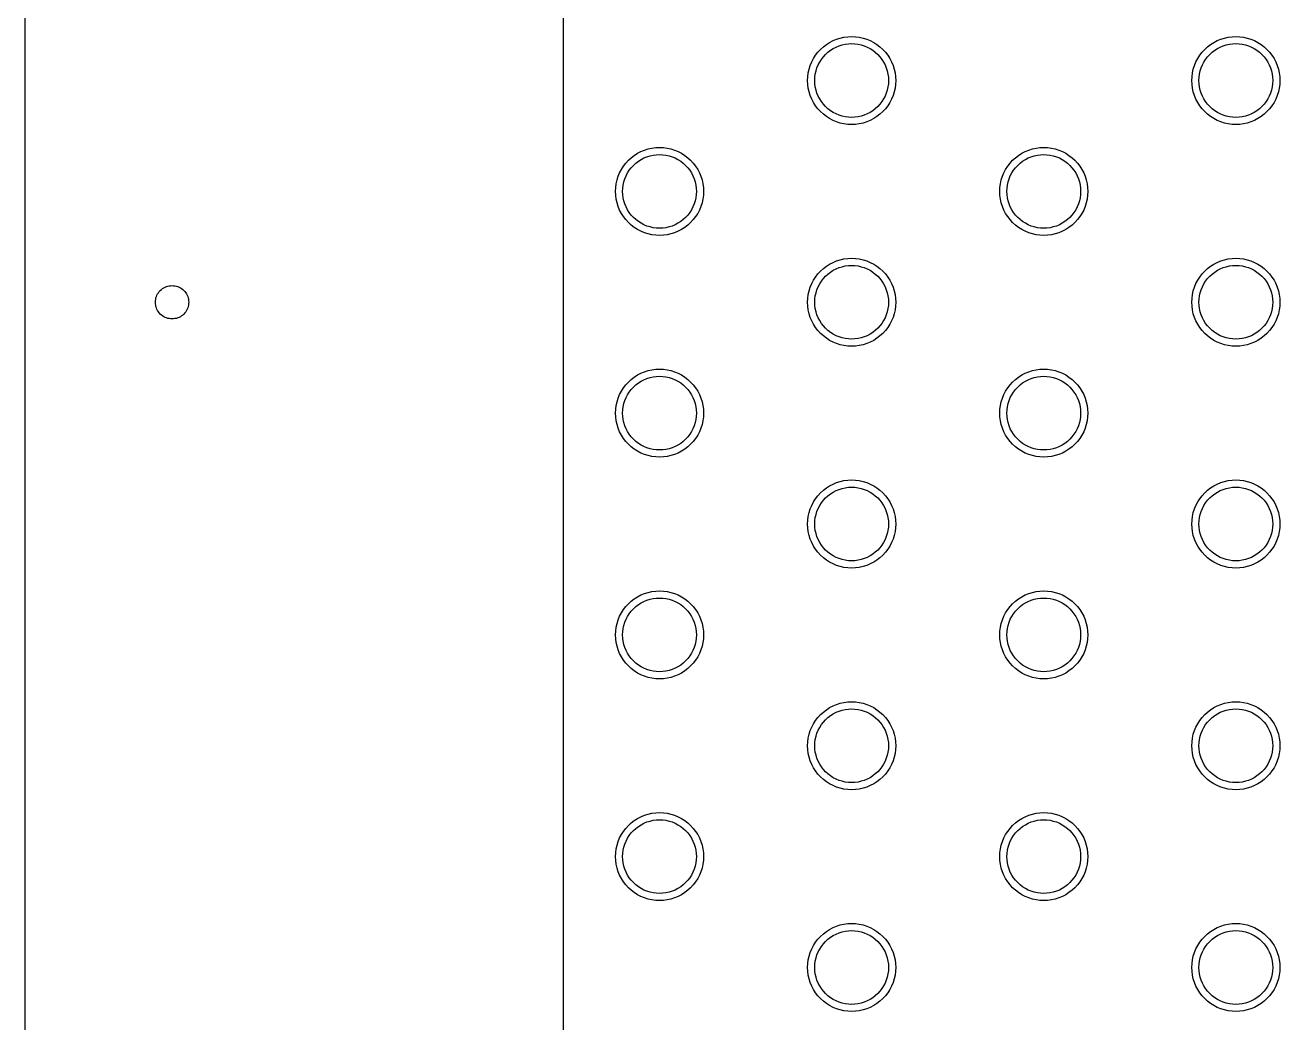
# Model space of a CAD drawing. Header units: millimetres. Extents: x 0 to 2033, y -1000001 to 3212.
# Drawn here: x 120 to 346.3, y 845 to 1025 of the extents above; entities that cross this region are included whole.
import ezdxf

# ---------------------------------------------------------------- set-up
doc = ezdxf.new("R2010")
doc.units = ezdxf.units.MM
doc.layers.add('DRAWING', color=7, linetype='Continuous')

msp = doc.modelspace()

# ---------------------------------------------------------------- linework, layer by layer
at = {"layer": 'DRAWING', "linetype": 'CONTINUOUS', "true_color": 0x111111}
msp.add_line((120, 320), (120, 3150), dxfattribs=at)
at = {"layer": 'DRAWING', "linetype": 'CONTINUOUS', "true_color": 0x222222}
msp.add_line((217.08, 335), (217.08, 3135), dxfattribs=at)
at = {"layer": 'DRAWING', "linetype": 'CONTINUOUS', "true_color": 0xff1a1a}
for points in [[(276.98, 1015), (276.95, 1014.31), (276.86, 1013.62), (276.71, 1012.94), (276.5, 1012.28), (276.24, 1011.64), (275.92, 1011.03), (275.54, 1010.45), (275.12, 1009.9), (274.65, 1009.39), (274.14, 1008.92), (273.59, 1008.5), (273.01, 1008.12), (272.4, 1007.8), (271.76, 1007.54), (271.1, 1007.33), (270.42, 1007.18), (269.73, 1007.09), (269.04, 1007.06), (268.35, 1007.09), (267.66, 1007.18), (266.98, 1007.33), (266.32, 1007.54), (265.68, 1007.8), (265.07, 1008.12), (264.49, 1008.5), (263.94, 1008.92), (263.43, 1009.39), (262.96, 1009.9), (262.54, 1010.45), (262.16, 1011.03), (261.84, 1011.64), (261.58, 1012.28), (261.37, 1012.94), (261.22, 1013.62), (261.13, 1014.31), (261.1, 1015), (261.13, 1015.69), (261.22, 1016.38), (261.37, 1017.06), (261.58, 1017.72), (261.84, 1018.36), (262.16, 1018.97), (262.54, 1019.55), (262.96, 1020.1), (263.43, 1020.61), (263.94, 1021.08), (264.49, 1021.5), (265.07, 1021.88), (265.68, 1022.2), (266.32, 1022.46), (266.98, 1022.67), (267.66, 1022.82), (268.35, 1022.91), (269.04, 1022.94), (269.73, 1022.91), (270.42, 1022.82), (271.1, 1022.67), (271.76, 1022.46), (272.4, 1022.2), (273.01, 1021.88), (273.59, 1021.5), (274.14, 1021.08), (274.65, 1020.61), (275.12, 1020.1), (275.54, 1019.55), (275.92, 1018.97), (276.24, 1018.36), (276.5, 1017.72), (276.71, 1017.06), (276.86, 1016.38), (276.95, 1015.69), (276.98, 1015)], [(346.26, 1015), (346.23, 1014.31), (346.14, 1013.62), (345.99, 1012.94), (345.78, 1012.28), (345.52, 1011.64), (345.2, 1011.03), (344.82, 1010.45), (344.4, 1009.9), (343.93, 1009.39), (343.42, 1008.92), (342.87, 1008.5), (342.29, 1008.12), (341.68, 1007.8), (341.04, 1007.54), (340.38, 1007.33), (339.7, 1007.18), (339.01, 1007.09), (338.32, 1007.06), (337.63, 1007.09), (336.94, 1007.18), (336.26, 1007.33), (335.6, 1007.54), (334.96, 1007.8), (334.35, 1008.12), (333.77, 1008.5), (333.22, 1008.92), (332.71, 1009.39), (332.24, 1009.9), (331.82, 1010.45), (331.44, 1011.03), (331.12, 1011.64), (330.86, 1012.28), (330.65, 1012.94), (330.5, 1013.62), (330.41, 1014.31), (330.38, 1015), (330.41, 1015.69), (330.5, 1016.38), (330.65, 1017.06), (330.86, 1017.72), (331.12, 1018.36), (331.44, 1018.97), (331.82, 1019.55), (332.24, 1020.1), (332.71, 1020.61), (333.22, 1021.08), (333.77, 1021.5), (334.35, 1021.88), (334.96, 1022.2), (335.6, 1022.46), (336.26, 1022.67), (336.94, 1022.82), (337.63, 1022.91), (338.32, 1022.94), (339.01, 1022.91), (339.7, 1022.82), (340.38, 1022.67), (341.04, 1022.46), (341.68, 1022.2), (342.29, 1021.88), (342.87, 1021.5), (343.42, 1021.08), (343.93, 1020.61), (344.4, 1020.1), (344.82, 1019.55), (345.2, 1018.97), (345.52, 1018.36), (345.78, 1017.72), (345.99, 1017.06), (346.14, 1016.38), (346.23, 1015.69), (346.26, 1015)], [(242.34, 995), (242.31, 994.31), (242.22, 993.62), (242.07, 992.94), (241.86, 992.28), (241.6, 991.64), (241.28, 991.03), (240.9, 990.45), (240.48, 989.9), (240.01, 989.39), (239.5, 988.92), (238.95, 988.5), (238.37, 988.12), (237.76, 987.8), (237.12, 987.54), (236.46, 987.33), (235.78, 987.18), (235.09, 987.09), (234.4, 987.06), (233.71, 987.09), (233.02, 987.18), (232.34, 987.33), (231.68, 987.54), (231.04, 987.8), (230.43, 988.12), (229.85, 988.5), (229.3, 988.92), (228.79, 989.39), (228.32, 989.9), (227.9, 990.45), (227.52, 991.03), (227.2, 991.64), (226.94, 992.28), (226.73, 992.94), (226.58, 993.62), (226.49, 994.31), (226.46, 995), (226.49, 995.69), (226.58, 996.38), (226.73, 997.06), (226.94, 997.72), (227.2, 998.36), (227.52, 998.97), (227.9, 999.55), (228.32, 1000.1), (228.79, 1000.61), (229.3, 1001.08), (229.85, 1001.5), (230.43, 1001.88), (231.04, 1002.2), (231.68, 1002.46), (232.34, 1002.67), (233.02, 1002.82), (233.71, 1002.91), (234.4, 1002.94), (235.09, 1002.91), (235.78, 1002.82), (236.46, 1002.67), (237.12, 1002.46), (237.76, 1002.2), (238.37, 1001.88), (238.95, 1001.5), (239.5, 1001.08), (240.01, 1000.61), (240.48, 1000.1), (240.9, 999.55), (241.28, 998.97), (241.6, 998.36), (241.86, 997.72), (242.07, 997.06), (242.22, 996.38), (242.31, 995.69), (242.34, 995)], [(311.62, 995), (311.59, 994.31), (311.5, 993.62), (311.35, 992.94), (311.14, 992.28), (310.88, 991.64), (310.56, 991.03), (310.18, 990.45), (309.76, 989.9), (309.29, 989.39), (308.78, 988.92), (308.23, 988.5), (307.65, 988.12), (307.04, 987.8), (306.4, 987.54), (305.74, 987.33), (305.06, 987.18), (304.37, 987.09), (303.68, 987.06), (302.99, 987.09), (302.3, 987.18), (301.62, 987.33), (300.96, 987.54), (300.32, 987.8), (299.71, 988.12), (299.13, 988.5), (298.58, 988.92), (298.07, 989.39), (297.6, 989.9), (297.18, 990.45), (296.8, 991.03), (296.48, 991.64), (296.22, 992.28), (296.01, 992.94), (295.86, 993.62), (295.77, 994.31), (295.74, 995), (295.77, 995.69), (295.86, 996.38), (296.01, 997.06), (296.22, 997.72), (296.48, 998.36), (296.8, 998.97), (297.18, 999.55), (297.6, 1000.1), (298.07, 1000.61), (298.58, 1001.08), (299.13, 1001.5), (299.71, 1001.88), (300.32, 1002.2), (300.96, 1002.46), (301.62, 1002.67), (302.3, 1002.82), (302.99, 1002.91), (303.68, 1002.94), (304.37, 1002.91), (305.06, 1002.82), (305.74, 1002.67), (306.4, 1002.46), (307.04, 1002.2), (307.65, 1001.88), (308.23, 1001.5), (308.78, 1001.08), (309.29, 1000.61), (309.76, 1000.1), (310.18, 999.55), (310.56, 998.97), (310.88, 998.36), (311.14, 997.72), (311.35, 997.06), (311.5, 996.38), (311.59, 995.69), (311.62, 995)], [(276.98, 975), (276.95, 974.31), (276.86, 973.62), (276.71, 972.94), (276.5, 972.28), (276.24, 971.64), (275.92, 971.03), (275.54, 970.45), (275.12, 969.9), (274.65, 969.39), (274.14, 968.92), (273.59, 968.5), (273.01, 968.12), (272.4, 967.8), (271.76, 967.54), (271.1, 967.33), (270.42, 967.18), (269.73, 967.09), (269.04, 967.06), (268.35, 967.09), (267.66, 967.18), (266.98, 967.33), (266.32, 967.54), (265.68, 967.8), (265.07, 968.12), (264.49, 968.5), (263.94, 968.92), (263.43, 969.39), (262.96, 969.9), (262.54, 970.45), (262.16, 971.03), (261.84, 971.64), (261.58, 972.28), (261.37, 972.94), (261.22, 973.62), (261.13, 974.31), (261.1, 975), (261.13, 975.69), (261.22, 976.38), (261.37, 977.06), (261.58, 977.72), (261.84, 978.36), (262.16, 978.97), (262.54, 979.55), (262.96, 980.1), (263.43, 980.61), (263.94, 981.08), (264.49, 981.5), (265.07, 981.88), (265.68, 982.2), (266.32, 982.46), (266.98, 982.67), (267.66, 982.82), (268.35, 982.91), (269.04, 982.94), (269.73, 982.91), (270.42, 982.82), (271.1, 982.67), (271.76, 982.46), (272.4, 982.2), (273.01, 981.88), (273.59, 981.5), (274.14, 981.08), (274.65, 980.61), (275.12, 980.1), (275.54, 979.55), (275.92, 978.97), (276.24, 978.36), (276.5, 977.72), (276.71, 977.06), (276.86, 976.38), (276.95, 975.69), (276.98, 975)], [(346.26, 975), (346.23, 974.31), (346.14, 973.62), (345.99, 972.94), (345.78, 972.28), (345.52, 971.64), (345.2, 971.03), (344.82, 970.45), (344.4, 969.9), (343.93, 969.39), (343.42, 968.92), (342.87, 968.5), (342.29, 968.12), (341.68, 967.8), (341.04, 967.54), (340.38, 967.33), (339.7, 967.18), (339.01, 967.09), (338.32, 967.06), (337.63, 967.09), (336.94, 967.18), (336.26, 967.33), (335.6, 967.54), (334.96, 967.8), (334.35, 968.12), (333.77, 968.5), (333.22, 968.92), (332.71, 969.39), (332.24, 969.9), (331.82, 970.45), (331.44, 971.03), (331.12, 971.64), (330.86, 972.28), (330.65, 972.94), (330.5, 973.62), (330.41, 974.31), (330.38, 975), (330.41, 975.69), (330.5, 976.38), (330.65, 977.06), (330.86, 977.72), (331.12, 978.36), (331.44, 978.97), (331.82, 979.55), (332.24, 980.1), (332.71, 980.61), (333.22, 981.08), (333.77, 981.5), (334.35, 981.88), (334.96, 982.2), (335.6, 982.46), (336.26, 982.67), (336.94, 982.82), (337.63, 982.91), (338.32, 982.94), (339.01, 982.91), (339.7, 982.82), (340.38, 982.67), (341.04, 982.46), (341.68, 982.2), (342.29, 981.88), (342.87, 981.5), (343.42, 981.08), (343.93, 980.61), (344.4, 980.1), (344.82, 979.55), (345.2, 978.97), (345.52, 978.36), (345.78, 977.72), (345.99, 977.06), (346.14, 976.38), (346.23, 975.69), (346.26, 975)], [(242.34, 955), (242.31, 954.31), (242.22, 953.62), (242.07, 952.94), (241.86, 952.28), (241.6, 951.64), (241.28, 951.03), (240.9, 950.45), (240.48, 949.9), (240.01, 949.39), (239.5, 948.92), (238.95, 948.5), (238.37, 948.12), (237.76, 947.8), (237.12, 947.54), (236.46, 947.33), (235.78, 947.18), (235.09, 947.09), (234.4, 947.06), (233.71, 947.09), (233.02, 947.18), (232.34, 947.33), (231.68, 947.54), (231.04, 947.8), (230.43, 948.12), (229.85, 948.5), (229.3, 948.92), (228.79, 949.39), (228.32, 949.9), (227.9, 950.45), (227.52, 951.03), (227.2, 951.64), (226.94, 952.28), (226.73, 952.94), (226.58, 953.62), (226.49, 954.31), (226.46, 955), (226.49, 955.69), (226.58, 956.38), (226.73, 957.06), (226.94, 957.72), (227.2, 958.36), (227.52, 958.97), (227.9, 959.55), (228.32, 960.1), (228.79, 960.61), (229.3, 961.08), (229.85, 961.5), (230.43, 961.88), (231.04, 962.2), (231.68, 962.46), (232.34, 962.67), (233.02, 962.82), (233.71, 962.91), (234.4, 962.94), (235.09, 962.91), (235.78, 962.82), (236.46, 962.67), (237.12, 962.46), (237.76, 962.2), (238.37, 961.88), (238.95, 961.5), (239.5, 961.08), (240.01, 960.61), (240.48, 960.1), (240.9, 959.55), (241.28, 958.97), (241.6, 958.36), (241.86, 957.72), (242.07, 957.06), (242.22, 956.38), (242.31, 955.69), (242.34, 955)], [(311.62, 955), (311.59, 954.31), (311.5, 953.62), (311.35, 952.94), (311.14, 952.28), (310.88, 951.64), (310.56, 951.03), (310.18, 950.45), (309.76, 949.9), (309.29, 949.39), (308.78, 948.92), (308.23, 948.5), (307.65, 948.12), (307.04, 947.8), (306.4, 947.54), (305.74, 947.33), (305.06, 947.18), (304.37, 947.09), (303.68, 947.06), (302.99, 947.09), (302.3, 947.18), (301.62, 947.33), (300.96, 947.54), (300.32, 947.8), (299.71, 948.12), (299.13, 948.5), (298.58, 948.92), (298.07, 949.39), (297.6, 949.9), (297.18, 950.45), (296.8, 951.03), (296.48, 951.64), (296.22, 952.28), (296.01, 952.94), (295.86, 953.62), (295.77, 954.31), (295.74, 955), (295.77, 955.69), (295.86, 956.38), (296.01, 957.06), (296.22, 957.72), (296.48, 958.36), (296.8, 958.97), (297.18, 959.55), (297.6, 960.1), (298.07, 960.61), (298.58, 961.08), (299.13, 961.5), (299.71, 961.88), (300.32, 962.2), (300.96, 962.46), (301.62, 962.67), (302.3, 962.82), (302.99, 962.91), (303.68, 962.94), (304.37, 962.91), (305.06, 962.82), (305.74, 962.67), (306.4, 962.46), (307.04, 962.2), (307.65, 961.88), (308.23, 961.5), (308.78, 961.08), (309.29, 960.61), (309.76, 960.1), (310.18, 959.55), (310.56, 958.97), (310.88, 958.36), (311.14, 957.72), (311.35, 957.06), (311.5, 956.38), (311.59, 955.69), (311.62, 955)], [(276.98, 935), (276.95, 934.31), (276.86, 933.62), (276.71, 932.94), (276.5, 932.28), (276.24, 931.64), (275.92, 931.03), (275.54, 930.45), (275.12, 929.9), (274.65, 929.39), (274.14, 928.92), (273.59, 928.5), (273.01, 928.12), (272.4, 927.8), (271.76, 927.54), (271.1, 927.33), (270.42, 927.18), (269.73, 927.09), (269.04, 927.06), (268.35, 927.09), (267.66, 927.18), (266.98, 927.33), (266.32, 927.54), (265.68, 927.8), (265.07, 928.12), (264.49, 928.5), (263.94, 928.92), (263.43, 929.39), (262.96, 929.9), (262.54, 930.45), (262.16, 931.03), (261.84, 931.64), (261.58, 932.28), (261.37, 932.94), (261.22, 933.62), (261.13, 934.31), (261.1, 935), (261.13, 935.69), (261.22, 936.38), (261.37, 937.06), (261.58, 937.72), (261.84, 938.36), (262.16, 938.97), (262.54, 939.55), (262.96, 940.1), (263.43, 940.61), (263.94, 941.08), (264.49, 941.5), (265.07, 941.88), (265.68, 942.2), (266.32, 942.46), (266.98, 942.67), (267.66, 942.82), (268.35, 942.91), (269.04, 942.94), (269.73, 942.91), (270.42, 942.82), (271.1, 942.67), (271.76, 942.46), (272.4, 942.2), (273.01, 941.88), (273.59, 941.5), (274.14, 941.08), (274.65, 940.61), (275.12, 940.1), (275.54, 939.55), (275.92, 938.97), (276.24, 938.36), (276.5, 937.72), (276.71, 937.06), (276.86, 936.38), (276.95, 935.69), (276.98, 935)], [(346.26, 935), (346.23, 934.31), (346.14, 933.62), (345.99, 932.94), (345.78, 932.28), (345.52, 931.64), (345.2, 931.03), (344.82, 930.45), (344.4, 929.9), (343.93, 929.39), (343.42, 928.92), (342.87, 928.5), (342.29, 928.12), (341.68, 927.8), (341.04, 927.54), (340.38, 927.33), (339.7, 927.18), (339.01, 927.09), (338.32, 927.06), (337.63, 927.09), (336.94, 927.18), (336.26, 927.33), (335.6, 927.54), (334.96, 927.8), (334.35, 928.12), (333.77, 928.5), (333.22, 928.92), (332.71, 929.39), (332.24, 929.9), (331.82, 930.45), (331.44, 931.03), (331.12, 931.64), (330.86, 932.28), (330.65, 932.94), (330.5, 933.62), (330.41, 934.31), (330.38, 935), (330.41, 935.69), (330.5, 936.38), (330.65, 937.06), (330.86, 937.72), (331.12, 938.36), (331.44, 938.97), (331.82, 939.55), (332.24, 940.1), (332.71, 940.61), (333.22, 941.08), (333.77, 941.5), (334.35, 941.88), (334.96, 942.2), (335.6, 942.46), (336.26, 942.67), (336.94, 942.82), (337.63, 942.91), (338.32, 942.94), (339.01, 942.91), (339.7, 942.82), (340.38, 942.67), (341.04, 942.46), (341.68, 942.2), (342.29, 941.88), (342.87, 941.5), (343.42, 941.08), (343.93, 940.61), (344.4, 940.1), (344.82, 939.55), (345.2, 938.97), (345.52, 938.36), (345.78, 937.72), (345.99, 937.06), (346.14, 936.38), (346.23, 935.69), (346.26, 935)], [(242.34, 915), (242.31, 914.31), (242.22, 913.62), (242.07, 912.94), (241.86, 912.28), (241.6, 911.64), (241.28, 911.03), (240.9, 910.45), (240.48, 909.9), (240.01, 909.39), (239.5, 908.92), (238.95, 908.5), (238.37, 908.12), (237.76, 907.8), (237.12, 907.54), (236.46, 907.33), (235.78, 907.18), (235.09, 907.09), (234.4, 907.06), (233.71, 907.09), (233.02, 907.18), (232.34, 907.33), (231.68, 907.54), (231.04, 907.8), (230.43, 908.12), (229.85, 908.5), (229.3, 908.92), (228.79, 909.39), (228.32, 909.9), (227.9, 910.45), (227.52, 911.03), (227.2, 911.64), (226.94, 912.28), (226.73, 912.94), (226.58, 913.62), (226.49, 914.31), (226.46, 915), (226.49, 915.69), (226.58, 916.38), (226.73, 917.06), (226.94, 917.72), (227.2, 918.36), (227.52, 918.97), (227.9, 919.55), (228.32, 920.1), (228.79, 920.61), (229.3, 921.08), (229.85, 921.5), (230.43, 921.88), (231.04, 922.2), (231.68, 922.46), (232.34, 922.67), (233.02, 922.82), (233.71, 922.91), (234.4, 922.94), (235.09, 922.91), (235.78, 922.82), (236.46, 922.67), (237.12, 922.46), (237.76, 922.2), (238.37, 921.88), (238.95, 921.5), (239.5, 921.08), (240.01, 920.61), (240.48, 920.1), (240.9, 919.55), (241.28, 918.97), (241.6, 918.36), (241.86, 917.72), (242.07, 917.06), (242.22, 916.38), (242.31, 915.69), (242.34, 915)], [(311.62, 915), (311.59, 914.31), (311.5, 913.62), (311.35, 912.94), (311.14, 912.28), (310.88, 911.64), (310.56, 911.03), (310.18, 910.45), (309.76, 909.9), (309.29, 909.39), (308.78, 908.92), (308.23, 908.5), (307.65, 908.12), (307.04, 907.8), (306.4, 907.54), (305.74, 907.33), (305.06, 907.18), (304.37, 907.09), (303.68, 907.06), (302.99, 907.09), (302.3, 907.18), (301.62, 907.33), (300.96, 907.54), (300.32, 907.8), (299.71, 908.12), (299.13, 908.5), (298.58, 908.92), (298.07, 909.39), (297.6, 909.9), (297.18, 910.45), (296.8, 911.03), (296.48, 911.64), (296.22, 912.28), (296.01, 912.94), (295.86, 913.62), (295.77, 914.31), (295.74, 915), (295.77, 915.69), (295.86, 916.38), (296.01, 917.06), (296.22, 917.72), (296.48, 918.36), (296.8, 918.97), (297.18, 919.55), (297.6, 920.1), (298.07, 920.61), (298.58, 921.08), (299.13, 921.5), (299.71, 921.88), (300.32, 922.2), (300.96, 922.46), (301.62, 922.67), (302.3, 922.82), (302.99, 922.91), (303.68, 922.94), (304.37, 922.91), (305.06, 922.82), (305.74, 922.67), (306.4, 922.46), (307.04, 922.2), (307.65, 921.88), (308.23, 921.5), (308.78, 921.08), (309.29, 920.61), (309.76, 920.1), (310.18, 919.55), (310.56, 918.97), (310.88, 918.36), (311.14, 917.72), (311.35, 917.06), (311.5, 916.38), (311.59, 915.69), (311.62, 915)], [(276.98, 895), (276.95, 894.31), (276.86, 893.62), (276.71, 892.94), (276.5, 892.28), (276.24, 891.64), (275.92, 891.03), (275.54, 890.45), (275.12, 889.9), (274.65, 889.39), (274.14, 888.92), (273.59, 888.5), (273.01, 888.12), (272.4, 887.8), (271.76, 887.54), (271.1, 887.33), (270.42, 887.18), (269.73, 887.09), (269.04, 887.06), (268.35, 887.09), (267.66, 887.18), (266.98, 887.33), (266.32, 887.54), (265.68, 887.8), (265.07, 888.12), (264.49, 888.5), (263.94, 888.92), (263.43, 889.39), (262.96, 889.9), (262.54, 890.45), (262.16, 891.03), (261.84, 891.64), (261.58, 892.28), (261.37, 892.94), (261.22, 893.62), (261.13, 894.31), (261.1, 895), (261.13, 895.69), (261.22, 896.38), (261.37, 897.06), (261.58, 897.72), (261.84, 898.36), (262.16, 898.97), (262.54, 899.55), (262.96, 900.1), (263.43, 900.61), (263.94, 901.08), (264.49, 901.5), (265.07, 901.88), (265.68, 902.2), (266.32, 902.46), (266.98, 902.67), (267.66, 902.82), (268.35, 902.91), (269.04, 902.94), (269.73, 902.91), (270.42, 902.82), (271.1, 902.67), (271.76, 902.46), (272.4, 902.2), (273.01, 901.88), (273.59, 901.5), (274.14, 901.08), (274.65, 900.61), (275.12, 900.1), (275.54, 899.55), (275.92, 898.97), (276.24, 898.36), (276.5, 897.72), (276.71, 897.06), (276.86, 896.38), (276.95, 895.69), (276.98, 895)], [(346.26, 895), (346.23, 894.31), (346.14, 893.62), (345.99, 892.94), (345.78, 892.28), (345.52, 891.64), (345.2, 891.03), (344.82, 890.45), (344.4, 889.9), (343.93, 889.39), (343.42, 888.92), (342.87, 888.5), (342.29, 888.12), (341.68, 887.8), (341.04, 887.54), (340.38, 887.33), (339.7, 887.18), (339.01, 887.09), (338.32, 887.06), (337.63, 887.09), (336.94, 887.18), (336.26, 887.33), (335.6, 887.54), (334.96, 887.8), (334.35, 888.12), (333.77, 888.5), (333.22, 888.92), (332.71, 889.39), (332.24, 889.9), (331.82, 890.45), (331.44, 891.03), (331.12, 891.64), (330.86, 892.28), (330.65, 892.94), (330.5, 893.62), (330.41, 894.31), (330.38, 895), (330.41, 895.69), (330.5, 896.38), (330.65, 897.06), (330.86, 897.72), (331.12, 898.36), (331.44, 898.97), (331.82, 899.55), (332.24, 900.1), (332.71, 900.61), (333.22, 901.08), (333.77, 901.5), (334.35, 901.88), (334.96, 902.2), (335.6, 902.46), (336.26, 902.67), (336.94, 902.82), (337.63, 902.91), (338.32, 902.94), (339.01, 902.91), (339.7, 902.82), (340.38, 902.67), (341.04, 902.46), (341.68, 902.2), (342.29, 901.88), (342.87, 901.5), (343.42, 901.08), (343.93, 900.61), (344.4, 900.1), (344.82, 899.55), (345.2, 898.97), (345.52, 898.36), (345.78, 897.72), (345.99, 897.06), (346.14, 896.38), (346.23, 895.69), (346.26, 895)], [(242.34, 875), (242.31, 874.31), (242.22, 873.62), (242.07, 872.94), (241.86, 872.28), (241.6, 871.64), (241.28, 871.03), (240.9, 870.45), (240.48, 869.9), (240.01, 869.39), (239.5, 868.92), (238.95, 868.5), (238.37, 868.12), (237.76, 867.8), (237.12, 867.54), (236.46, 867.33), (235.78, 867.18), (235.09, 867.09), (234.4, 867.06), (233.71, 867.09), (233.02, 867.18), (232.34, 867.33), (231.68, 867.54), (231.04, 867.8), (230.43, 868.12), (229.85, 868.5), (229.3, 868.92), (228.79, 869.39), (228.32, 869.9), (227.9, 870.45), (227.52, 871.03), (227.2, 871.64), (226.94, 872.28), (226.73, 872.94), (226.58, 873.62), (226.49, 874.31), (226.46, 875), (226.49, 875.69), (226.58, 876.38), (226.73, 877.06), (226.94, 877.72), (227.2, 878.36), (227.52, 878.97), (227.9, 879.55), (228.32, 880.1), (228.79, 880.61), (229.3, 881.08), (229.85, 881.5), (230.43, 881.88), (231.04, 882.2), (231.68, 882.46), (232.34, 882.67), (233.02, 882.82), (233.71, 882.91), (234.4, 882.94), (235.09, 882.91), (235.78, 882.82), (236.46, 882.67), (237.12, 882.46), (237.76, 882.2), (238.37, 881.88), (238.95, 881.5), (239.5, 881.08), (240.01, 880.61), (240.48, 880.1), (240.9, 879.55), (241.28, 878.97), (241.6, 878.36), (241.86, 877.72), (242.07, 877.06), (242.22, 876.38), (242.31, 875.69), (242.34, 875)], [(311.62, 875), (311.59, 874.31), (311.5, 873.62), (311.35, 872.94), (311.14, 872.28), (310.88, 871.64), (310.56, 871.03), (310.18, 870.45), (309.76, 869.9), (309.29, 869.39), (308.78, 868.92), (308.23, 868.5), (307.65, 868.12), (307.04, 867.8), (306.4, 867.54), (305.74, 867.33), (305.06, 867.18), (304.37, 867.09), (303.68, 867.06), (302.99, 867.09), (302.3, 867.18), (301.62, 867.33), (300.96, 867.54), (300.32, 867.8), (299.71, 868.12), (299.13, 868.5), (298.58, 868.92), (298.07, 869.39), (297.6, 869.9), (297.18, 870.45), (296.8, 871.03), (296.48, 871.64), (296.22, 872.28), (296.01, 872.94), (295.86, 873.62), (295.77, 874.31), (295.74, 875), (295.77, 875.69), (295.86, 876.38), (296.01, 877.06), (296.22, 877.72), (296.48, 878.36), (296.8, 878.97), (297.18, 879.55), (297.6, 880.1), (298.07, 880.61), (298.58, 881.08), (299.13, 881.5), (299.71, 881.88), (300.32, 882.2), (300.96, 882.46), (301.62, 882.67), (302.3, 882.82), (302.99, 882.91), (303.68, 882.94), (304.37, 882.91), (305.06, 882.82), (305.74, 882.67), (306.4, 882.46), (307.04, 882.2), (307.65, 881.88), (308.23, 881.5), (308.78, 881.08), (309.29, 880.61), (309.76, 880.1), (310.18, 879.55), (310.56, 878.97), (310.88, 878.36), (311.14, 877.72), (311.35, 877.06), (311.5, 876.38), (311.59, 875.69), (311.62, 875)], [(276.98, 855), (276.95, 854.31), (276.86, 853.62), (276.71, 852.94), (276.5, 852.28), (276.24, 851.64), (275.92, 851.03), (275.54, 850.45), (275.12, 849.9), (274.65, 849.39), (274.14, 848.92), (273.59, 848.5), (273.01, 848.12), (272.4, 847.8), (271.76, 847.54), (271.1, 847.33), (270.42, 847.18), (269.73, 847.09), (269.04, 847.06), (268.35, 847.09), (267.66, 847.18), (266.98, 847.33), (266.32, 847.54), (265.68, 847.8), (265.07, 848.12), (264.49, 848.5), (263.94, 848.92), (263.43, 849.39), (262.96, 849.9), (262.54, 850.45), (262.16, 851.03), (261.84, 851.64), (261.58, 852.28), (261.37, 852.94), (261.22, 853.62), (261.13, 854.31), (261.1, 855), (261.13, 855.69), (261.22, 856.38), (261.37, 857.06), (261.58, 857.72), (261.84, 858.36), (262.16, 858.97), (262.54, 859.55), (262.96, 860.1), (263.43, 860.61), (263.94, 861.08), (264.49, 861.5), (265.07, 861.88), (265.68, 862.2), (266.32, 862.46), (266.98, 862.67), (267.66, 862.82), (268.35, 862.91), (269.04, 862.94), (269.73, 862.91), (270.42, 862.82), (271.1, 862.67), (271.76, 862.46), (272.4, 862.2), (273.01, 861.88), (273.59, 861.5), (274.14, 861.08), (274.65, 860.61), (275.12, 860.1), (275.54, 859.55), (275.92, 858.97), (276.24, 858.36), (276.5, 857.72), (276.71, 857.06), (276.86, 856.38), (276.95, 855.69), (276.98, 855)], [(346.26, 855), (346.23, 854.31), (346.14, 853.62), (345.99, 852.94), (345.78, 852.28), (345.52, 851.64), (345.2, 851.03), (344.82, 850.45), (344.4, 849.9), (343.93, 849.39), (343.42, 848.92), (342.87, 848.5), (342.29, 848.12), (341.68, 847.8), (341.04, 847.54), (340.38, 847.33), (339.7, 847.18), (339.01, 847.09), (338.32, 847.06), (337.63, 847.09), (336.94, 847.18), (336.26, 847.33), (335.6, 847.54), (334.96, 847.8), (334.35, 848.12), (333.77, 848.5), (333.22, 848.92), (332.71, 849.39), (332.24, 849.9), (331.82, 850.45), (331.44, 851.03), (331.12, 851.64), (330.86, 852.28), (330.65, 852.94), (330.5, 853.62), (330.41, 854.31), (330.38, 855), (330.41, 855.69), (330.5, 856.38), (330.65, 857.06), (330.86, 857.72), (331.12, 858.36), (331.44, 858.97), (331.82, 859.55), (332.24, 860.1), (332.71, 860.61), (333.22, 861.08), (333.77, 861.5), (334.35, 861.88), (334.96, 862.2), (335.6, 862.46), (336.26, 862.67), (336.94, 862.82), (337.63, 862.91), (338.32, 862.94), (339.01, 862.91), (339.7, 862.82), (340.38, 862.67), (341.04, 862.46), (341.68, 862.2), (342.29, 861.88), (342.87, 861.5), (343.42, 861.08), (343.93, 860.61), (344.4, 860.1), (344.82, 859.55), (345.2, 858.97), (345.52, 858.36), (345.78, 857.72), (345.99, 857.06), (346.14, 856.38), (346.23, 855.69), (346.26, 855)]]:
    msp.add_lwpolyline(points, close=True, dxfattribs=at)
at = {"layer": 'DRAWING', "linetype": 'CONTINUOUS', "true_color": 0x111111}
for points in [[(275.69, 1015), (275.66, 1014.42), (275.59, 1013.85), (275.46, 1013.28), (275.29, 1012.73), (275.07, 1012.19), (274.8, 1011.68), (274.49, 1011.19), (274.13, 1010.73), (273.74, 1010.3), (273.31, 1009.91), (272.85, 1009.55), (272.37, 1009.24), (271.85, 1008.97), (271.31, 1008.75), (270.76, 1008.58), (270.19, 1008.45), (269.62, 1008.38), (269.04, 1008.35), (268.46, 1008.38), (267.89, 1008.45), (267.32, 1008.58), (266.77, 1008.75), (266.23, 1008.97), (265.72, 1009.24), (265.23, 1009.55), (264.77, 1009.91), (264.34, 1010.3), (263.95, 1010.73), (263.59, 1011.19), (263.28, 1011.68), (263.01, 1012.19), (262.79, 1012.73), (262.62, 1013.28), (262.49, 1013.85), (262.42, 1014.42), (262.39, 1015), (262.42, 1015.58), (262.49, 1016.15), (262.62, 1016.72), (262.79, 1017.27), (263.01, 1017.81), (263.28, 1018.32), (263.59, 1018.81), (263.95, 1019.27), (264.34, 1019.7), (264.77, 1020.09), (265.23, 1020.45), (265.72, 1020.76), (266.23, 1021.03), (266.77, 1021.25), (267.32, 1021.42), (267.89, 1021.55), (268.46, 1021.62), (269.04, 1021.65), (269.62, 1021.62), (270.19, 1021.55), (270.76, 1021.42), (271.31, 1021.25), (271.85, 1021.03), (272.37, 1020.76), (272.85, 1020.45), (273.31, 1020.09), (273.74, 1019.7), (274.13, 1019.27), (274.49, 1018.81), (274.8, 1018.32), (275.07, 1017.81), (275.29, 1017.27), (275.46, 1016.72), (275.59, 1016.15), (275.66, 1015.58), (275.69, 1015)], [(344.97, 1015), (344.94, 1014.42), (344.87, 1013.85), (344.74, 1013.28), (344.57, 1012.73), (344.35, 1012.19), (344.08, 1011.68), (343.77, 1011.19), (343.41, 1010.73), (343.02, 1010.3), (342.59, 1009.91), (342.13, 1009.55), (341.64, 1009.24), (341.13, 1008.97), (340.59, 1008.75), (340.04, 1008.58), (339.47, 1008.45), (338.9, 1008.38), (338.32, 1008.35), (337.74, 1008.38), (337.17, 1008.45), (336.6, 1008.58), (336.05, 1008.75), (335.51, 1008.97), (335, 1009.24), (334.51, 1009.55), (334.05, 1009.91), (333.62, 1010.3), (333.23, 1010.73), (332.87, 1011.19), (332.56, 1011.68), (332.29, 1012.19), (332.07, 1012.73), (331.9, 1013.28), (331.77, 1013.85), (331.7, 1014.42), (331.67, 1015), (331.7, 1015.58), (331.77, 1016.15), (331.9, 1016.72), (332.07, 1017.27), (332.29, 1017.81), (332.56, 1018.32), (332.87, 1018.81), (333.23, 1019.27), (333.62, 1019.7), (334.05, 1020.09), (334.51, 1020.45), (335, 1020.76), (335.51, 1021.03), (336.05, 1021.25), (336.6, 1021.42), (337.17, 1021.55), (337.74, 1021.62), (338.32, 1021.65), (338.9, 1021.62), (339.47, 1021.55), (340.04, 1021.42), (340.59, 1021.25), (341.13, 1021.03), (341.64, 1020.76), (342.13, 1020.45), (342.59, 1020.09), (343.02, 1019.7), (343.41, 1019.27), (343.77, 1018.81), (344.08, 1018.32), (344.35, 1017.81), (344.57, 1017.27), (344.74, 1016.72), (344.87, 1016.15), (344.94, 1015.58), (344.97, 1015)], [(241.05, 995), (241.02, 994.42), (240.95, 993.85), (240.82, 993.28), (240.65, 992.73), (240.43, 992.19), (240.16, 991.68), (239.85, 991.19), (239.49, 990.73), (239.1, 990.3), (238.67, 989.91), (238.21, 989.55), (237.72, 989.24), (237.21, 988.97), (236.67, 988.75), (236.12, 988.58), (235.55, 988.45), (234.98, 988.38), (234.4, 988.35), (233.82, 988.38), (233.25, 988.45), (232.68, 988.58), (232.13, 988.75), (231.59, 988.97), (231.07, 989.24), (230.59, 989.55), (230.13, 989.91), (229.7, 990.3), (229.31, 990.73), (228.95, 991.19), (228.64, 991.68), (228.37, 992.19), (228.15, 992.73), (227.98, 993.28), (227.85, 993.85), (227.78, 994.42), (227.75, 995), (227.78, 995.58), (227.85, 996.15), (227.98, 996.72), (228.15, 997.27), (228.37, 997.81), (228.64, 998.32), (228.95, 998.81), (229.31, 999.27), (229.7, 999.7), (230.13, 1000.09), (230.59, 1000.45), (231.07, 1000.76), (231.59, 1001.03), (232.13, 1001.25), (232.68, 1001.42), (233.25, 1001.55), (233.82, 1001.62), (234.4, 1001.65), (234.98, 1001.62), (235.55, 1001.55), (236.12, 1001.42), (236.67, 1001.25), (237.21, 1001.03), (237.72, 1000.76), (238.21, 1000.45), (238.67, 1000.09), (239.1, 999.7), (239.49, 999.27), (239.85, 998.81), (240.16, 998.32), (240.43, 997.81), (240.65, 997.27), (240.82, 996.72), (240.95, 996.15), (241.02, 995.58), (241.05, 995)], [(310.33, 995), (310.3, 994.42), (310.23, 993.85), (310.1, 993.28), (309.93, 992.73), (309.71, 992.19), (309.44, 991.68), (309.13, 991.19), (308.77, 990.73), (308.38, 990.3), (307.95, 989.91), (307.49, 989.55), (307, 989.24), (306.49, 988.97), (305.95, 988.75), (305.4, 988.58), (304.83, 988.45), (304.26, 988.38), (303.68, 988.35), (303.1, 988.38), (302.53, 988.45), (301.96, 988.58), (301.41, 988.75), (300.87, 988.97), (300.36, 989.24), (299.87, 989.55), (299.41, 989.91), (298.98, 990.3), (298.59, 990.73), (298.23, 991.19), (297.92, 991.68), (297.65, 992.19), (297.43, 992.73), (297.26, 993.28), (297.13, 993.85), (297.06, 994.42), (297.03, 995), (297.06, 995.58), (297.13, 996.15), (297.26, 996.72), (297.43, 997.27), (297.65, 997.81), (297.92, 998.32), (298.23, 998.81), (298.59, 999.27), (298.98, 999.7), (299.41, 1000.09), (299.87, 1000.45), (300.36, 1000.76), (300.87, 1001.03), (301.41, 1001.25), (301.96, 1001.42), (302.53, 1001.55), (303.1, 1001.62), (303.68, 1001.65), (304.26, 1001.62), (304.83, 1001.55), (305.4, 1001.42), (305.95, 1001.25), (306.49, 1001.03), (307, 1000.76), (307.49, 1000.45), (307.95, 1000.09), (308.38, 999.7), (308.77, 999.27), (309.13, 998.81), (309.44, 998.32), (309.71, 997.81), (309.93, 997.27), (310.1, 996.72), (310.23, 996.15), (310.3, 995.58), (310.33, 995)], [(275.69, 975), (275.66, 974.42), (275.59, 973.85), (275.46, 973.28), (275.29, 972.73), (275.07, 972.19), (274.8, 971.68), (274.49, 971.19), (274.13, 970.73), (273.74, 970.3), (273.31, 969.91), (272.85, 969.55), (272.37, 969.24), (271.85, 968.97), (271.31, 968.75), (270.76, 968.58), (270.19, 968.45), (269.62, 968.38), (269.04, 968.35), (268.46, 968.38), (267.89, 968.45), (267.32, 968.58), (266.77, 968.75), (266.23, 968.97), (265.72, 969.24), (265.23, 969.55), (264.77, 969.91), (264.34, 970.3), (263.95, 970.73), (263.59, 971.19), (263.28, 971.68), (263.01, 972.19), (262.79, 972.73), (262.62, 973.28), (262.49, 973.85), (262.42, 974.42), (262.39, 975), (262.42, 975.58), (262.49, 976.15), (262.62, 976.72), (262.79, 977.27), (263.01, 977.81), (263.28, 978.32), (263.59, 978.81), (263.95, 979.27), (264.34, 979.7), (264.77, 980.09), (265.23, 980.45), (265.72, 980.76), (266.23, 981.03), (266.77, 981.25), (267.32, 981.42), (267.89, 981.55), (268.46, 981.62), (269.04, 981.65), (269.62, 981.62), (270.19, 981.55), (270.76, 981.42), (271.31, 981.25), (271.85, 981.03), (272.37, 980.76), (272.85, 980.45), (273.31, 980.09), (273.74, 979.7), (274.13, 979.27), (274.49, 978.81), (274.8, 978.32), (275.07, 977.81), (275.29, 977.27), (275.46, 976.72), (275.59, 976.15), (275.66, 975.58), (275.69, 975)], [(344.97, 975), (344.94, 974.42), (344.87, 973.85), (344.74, 973.28), (344.57, 972.73), (344.35, 972.19), (344.08, 971.68), (343.77, 971.19), (343.41, 970.73), (343.02, 970.3), (342.59, 969.91), (342.13, 969.55), (341.64, 969.24), (341.13, 968.97), (340.59, 968.75), (340.04, 968.58), (339.47, 968.45), (338.9, 968.38), (338.32, 968.35), (337.74, 968.38), (337.17, 968.45), (336.6, 968.58), (336.05, 968.75), (335.51, 968.97), (335, 969.24), (334.51, 969.55), (334.05, 969.91), (333.62, 970.3), (333.23, 970.73), (332.87, 971.19), (332.56, 971.68), (332.29, 972.19), (332.07, 972.73), (331.9, 973.28), (331.77, 973.85), (331.7, 974.42), (331.67, 975), (331.7, 975.58), (331.77, 976.15), (331.9, 976.72), (332.07, 977.27), (332.29, 977.81), (332.56, 978.32), (332.87, 978.81), (333.23, 979.27), (333.62, 979.7), (334.05, 980.09), (334.51, 980.45), (335, 980.76), (335.51, 981.03), (336.05, 981.25), (336.6, 981.42), (337.17, 981.55), (337.74, 981.62), (338.32, 981.65), (338.9, 981.62), (339.47, 981.55), (340.04, 981.42), (340.59, 981.25), (341.13, 981.03), (341.64, 980.76), (342.13, 980.45), (342.59, 980.09), (343.02, 979.7), (343.41, 979.27), (343.77, 978.81), (344.08, 978.32), (344.35, 977.81), (344.57, 977.27), (344.74, 976.72), (344.87, 976.15), (344.94, 975.58), (344.97, 975)], [(149.5, 975), (149.49, 974.74), (149.45, 974.48), (149.4, 974.22), (149.32, 973.97), (149.22, 973.73), (149.1, 973.5), (148.96, 973.28), (148.8, 973.07), (148.62, 972.88), (148.43, 972.7), (148.22, 972.54), (148, 972.4), (147.77, 972.28), (147.53, 972.18), (147.28, 972.1), (147.02, 972.05), (146.76, 972.01), (146.5, 972), (146.24, 972.01), (145.98, 972.05), (145.72, 972.1), (145.47, 972.18), (145.23, 972.28), (145, 972.4), (144.78, 972.54), (144.57, 972.7), (144.38, 972.88), (144.2, 973.07), (144.04, 973.28), (143.9, 973.5), (143.78, 973.73), (143.68, 973.97), (143.6, 974.22), (143.55, 974.48), (143.51, 974.74), (143.5, 975), (143.51, 975.26), (143.55, 975.52), (143.6, 975.78), (143.68, 976.03), (143.78, 976.27), (143.9, 976.5), (144.04, 976.72), (144.2, 976.93), (144.38, 977.12), (144.57, 977.3), (144.78, 977.46), (145, 977.6), (145.23, 977.72), (145.47, 977.82), (145.72, 977.9), (145.98, 977.95), (146.24, 977.99), (146.5, 978), (146.76, 977.99), (147.02, 977.95), (147.28, 977.9), (147.53, 977.82), (147.77, 977.72), (148, 977.6), (148.22, 977.46), (148.43, 977.3), (148.62, 977.12), (148.8, 976.93), (148.96, 976.72), (149.1, 976.5), (149.22, 976.27), (149.32, 976.03), (149.4, 975.78), (149.45, 975.52), (149.49, 975.26), (149.5, 975)], [(241.05, 955), (241.02, 954.42), (240.95, 953.85), (240.82, 953.28), (240.65, 952.73), (240.43, 952.19), (240.16, 951.68), (239.85, 951.19), (239.49, 950.73), (239.1, 950.3), (238.67, 949.91), (238.21, 949.55), (237.72, 949.24), (237.21, 948.97), (236.67, 948.75), (236.12, 948.58), (235.55, 948.45), (234.98, 948.38), (234.4, 948.35), (233.82, 948.38), (233.25, 948.45), (232.68, 948.58), (232.13, 948.75), (231.59, 948.97), (231.07, 949.24), (230.59, 949.55), (230.13, 949.91), (229.7, 950.3), (229.31, 950.73), (228.95, 951.19), (228.64, 951.68), (228.37, 952.19), (228.15, 952.73), (227.98, 953.28), (227.85, 953.85), (227.78, 954.42), (227.75, 955), (227.78, 955.58), (227.85, 956.15), (227.98, 956.72), (228.15, 957.27), (228.37, 957.81), (228.64, 958.32), (228.95, 958.81), (229.31, 959.27), (229.7, 959.7), (230.13, 960.09), (230.59, 960.45), (231.07, 960.76), (231.59, 961.03), (232.13, 961.25), (232.68, 961.42), (233.25, 961.55), (233.82, 961.62), (234.4, 961.65), (234.98, 961.62), (235.55, 961.55), (236.12, 961.42), (236.67, 961.25), (237.21, 961.03), (237.72, 960.76), (238.21, 960.45), (238.67, 960.09), (239.1, 959.7), (239.49, 959.27), (239.85, 958.81), (240.16, 958.32), (240.43, 957.81), (240.65, 957.27), (240.82, 956.72), (240.95, 956.15), (241.02, 955.58), (241.05, 955)], [(310.33, 955), (310.3, 954.42), (310.23, 953.85), (310.1, 953.28), (309.93, 952.73), (309.71, 952.19), (309.44, 951.68), (309.13, 951.19), (308.77, 950.73), (308.38, 950.3), (307.95, 949.91), (307.49, 949.55), (307, 949.24), (306.49, 948.97), (305.95, 948.75), (305.4, 948.58), (304.83, 948.45), (304.26, 948.38), (303.68, 948.35), (303.1, 948.38), (302.53, 948.45), (301.96, 948.58), (301.41, 948.75), (300.87, 948.97), (300.36, 949.24), (299.87, 949.55), (299.41, 949.91), (298.98, 950.3), (298.59, 950.73), (298.23, 951.19), (297.92, 951.68), (297.65, 952.19), (297.43, 952.73), (297.26, 953.28), (297.13, 953.85), (297.06, 954.42), (297.03, 955), (297.06, 955.58), (297.13, 956.15), (297.26, 956.72), (297.43, 957.27), (297.65, 957.81), (297.92, 958.32), (298.23, 958.81), (298.59, 959.27), (298.98, 959.7), (299.41, 960.09), (299.87, 960.45), (300.36, 960.76), (300.87, 961.03), (301.41, 961.25), (301.96, 961.42), (302.53, 961.55), (303.1, 961.62), (303.68, 961.65), (304.26, 961.62), (304.83, 961.55), (305.4, 961.42), (305.95, 961.25), (306.49, 961.03), (307, 960.76), (307.49, 960.45), (307.95, 960.09), (308.38, 959.7), (308.77, 959.27), (309.13, 958.81), (309.44, 958.32), (309.71, 957.81), (309.93, 957.27), (310.1, 956.72), (310.23, 956.15), (310.3, 955.58), (310.33, 955)], [(275.69, 935), (275.66, 934.42), (275.59, 933.85), (275.46, 933.28), (275.29, 932.73), (275.07, 932.19), (274.8, 931.68), (274.49, 931.19), (274.13, 930.73), (273.74, 930.3), (273.31, 929.91), (272.85, 929.55), (272.37, 929.24), (271.85, 928.97), (271.31, 928.75), (270.76, 928.58), (270.19, 928.45), (269.62, 928.38), (269.04, 928.35), (268.46, 928.38), (267.89, 928.45), (267.32, 928.58), (266.77, 928.75), (266.23, 928.97), (265.72, 929.24), (265.23, 929.55), (264.77, 929.91), (264.34, 930.3), (263.95, 930.73), (263.59, 931.19), (263.28, 931.68), (263.01, 932.19), (262.79, 932.73), (262.62, 933.28), (262.49, 933.85), (262.42, 934.42), (262.39, 935), (262.42, 935.58), (262.49, 936.15), (262.62, 936.72), (262.79, 937.27), (263.01, 937.81), (263.28, 938.32), (263.59, 938.81), (263.95, 939.27), (264.34, 939.7), (264.77, 940.09), (265.23, 940.45), (265.72, 940.76), (266.23, 941.03), (266.77, 941.25), (267.32, 941.42), (267.89, 941.55), (268.46, 941.62), (269.04, 941.65), (269.62, 941.62), (270.19, 941.55), (270.76, 941.42), (271.31, 941.25), (271.85, 941.03), (272.37, 940.76), (272.85, 940.45), (273.31, 940.09), (273.74, 939.7), (274.13, 939.27), (274.49, 938.81), (274.8, 938.32), (275.07, 937.81), (275.29, 937.27), (275.46, 936.72), (275.59, 936.15), (275.66, 935.58), (275.69, 935)], [(344.97, 935), (344.94, 934.42), (344.87, 933.85), (344.74, 933.28), (344.57, 932.73), (344.35, 932.19), (344.08, 931.68), (343.77, 931.19), (343.41, 930.73), (343.02, 930.3), (342.59, 929.91), (342.13, 929.55), (341.64, 929.24), (341.13, 928.97), (340.59, 928.75), (340.04, 928.58), (339.47, 928.45), (338.9, 928.38), (338.32, 928.35), (337.74, 928.38), (337.17, 928.45), (336.6, 928.58), (336.05, 928.75), (335.51, 928.97), (335, 929.24), (334.51, 929.55), (334.05, 929.91), (333.62, 930.3), (333.23, 930.73), (332.87, 931.19), (332.56, 931.68), (332.29, 932.19), (332.07, 932.73), (331.9, 933.28), (331.77, 933.85), (331.7, 934.42), (331.67, 935), (331.7, 935.58), (331.77, 936.15), (331.9, 936.72), (332.07, 937.27), (332.29, 937.81), (332.56, 938.32), (332.87, 938.81), (333.23, 939.27), (333.62, 939.7), (334.05, 940.09), (334.51, 940.45), (335, 940.76), (335.51, 941.03), (336.05, 941.25), (336.6, 941.42), (337.17, 941.55), (337.74, 941.62), (338.32, 941.65), (338.9, 941.62), (339.47, 941.55), (340.04, 941.42), (340.59, 941.25), (341.13, 941.03), (341.64, 940.76), (342.13, 940.45), (342.59, 940.09), (343.02, 939.7), (343.41, 939.27), (343.77, 938.81), (344.08, 938.32), (344.35, 937.81), (344.57, 937.27), (344.74, 936.72), (344.87, 936.15), (344.94, 935.58), (344.97, 935)], [(241.05, 915), (241.02, 914.42), (240.95, 913.85), (240.82, 913.28), (240.65, 912.73), (240.43, 912.19), (240.16, 911.68), (239.85, 911.19), (239.49, 910.73), (239.1, 910.3), (238.67, 909.91), (238.21, 909.55), (237.72, 909.24), (237.21, 908.97), (236.67, 908.75), (236.12, 908.58), (235.55, 908.45), (234.98, 908.38), (234.4, 908.35), (233.82, 908.38), (233.25, 908.45), (232.68, 908.58), (232.13, 908.75), (231.59, 908.97), (231.07, 909.24), (230.59, 909.55), (230.13, 909.91), (229.7, 910.3), (229.31, 910.73), (228.95, 911.19), (228.64, 911.68), (228.37, 912.19), (228.15, 912.73), (227.98, 913.28), (227.85, 913.85), (227.78, 914.42), (227.75, 915), (227.78, 915.58), (227.85, 916.15), (227.98, 916.72), (228.15, 917.27), (228.37, 917.81), (228.64, 918.32), (228.95, 918.81), (229.31, 919.27), (229.7, 919.7), (230.13, 920.09), (230.59, 920.45), (231.07, 920.76), (231.59, 921.03), (232.13, 921.25), (232.68, 921.42), (233.25, 921.55), (233.82, 921.62), (234.4, 921.65), (234.98, 921.62), (235.55, 921.55), (236.12, 921.42), (236.67, 921.25), (237.21, 921.03), (237.72, 920.76), (238.21, 920.45), (238.67, 920.09), (239.1, 919.7), (239.49, 919.27), (239.85, 918.81), (240.16, 918.32), (240.43, 917.81), (240.65, 917.27), (240.82, 916.72), (240.95, 916.15), (241.02, 915.58), (241.05, 915)], [(310.33, 915), (310.3, 914.42), (310.23, 913.85), (310.1, 913.28), (309.93, 912.73), (309.71, 912.19), (309.44, 911.68), (309.13, 911.19), (308.77, 910.73), (308.38, 910.3), (307.95, 909.91), (307.49, 909.55), (307, 909.24), (306.49, 908.97), (305.95, 908.75), (305.4, 908.58), (304.83, 908.45), (304.26, 908.38), (303.68, 908.35), (303.1, 908.38), (302.53, 908.45), (301.96, 908.58), (301.41, 908.75), (300.87, 908.97), (300.36, 909.24), (299.87, 909.55), (299.41, 909.91), (298.98, 910.3), (298.59, 910.73), (298.23, 911.19), (297.92, 911.68), (297.65, 912.19), (297.43, 912.73), (297.26, 913.28), (297.13, 913.85), (297.06, 914.42), (297.03, 915), (297.06, 915.58), (297.13, 916.15), (297.26, 916.72), (297.43, 917.27), (297.65, 917.81), (297.92, 918.32), (298.23, 918.81), (298.59, 919.27), (298.98, 919.7), (299.41, 920.09), (299.87, 920.45), (300.36, 920.76), (300.87, 921.03), (301.41, 921.25), (301.96, 921.42), (302.53, 921.55), (303.1, 921.62), (303.68, 921.65), (304.26, 921.62), (304.83, 921.55), (305.4, 921.42), (305.95, 921.25), (306.49, 921.03), (307, 920.76), (307.49, 920.45), (307.95, 920.09), (308.38, 919.7), (308.77, 919.27), (309.13, 918.81), (309.44, 918.32), (309.71, 917.81), (309.93, 917.27), (310.1, 916.72), (310.23, 916.15), (310.3, 915.58), (310.33, 915)], [(275.69, 895), (275.66, 894.42), (275.59, 893.85), (275.46, 893.28), (275.29, 892.73), (275.07, 892.19), (274.8, 891.68), (274.49, 891.19), (274.13, 890.73), (273.74, 890.3), (273.31, 889.91), (272.85, 889.55), (272.37, 889.24), (271.85, 888.97), (271.31, 888.75), (270.76, 888.58), (270.19, 888.45), (269.62, 888.38), (269.04, 888.35), (268.46, 888.38), (267.89, 888.45), (267.32, 888.58), (266.77, 888.75), (266.23, 888.97), (265.72, 889.24), (265.23, 889.55), (264.77, 889.91), (264.34, 890.3), (263.95, 890.73), (263.59, 891.19), (263.28, 891.68), (263.01, 892.19), (262.79, 892.73), (262.62, 893.28), (262.49, 893.85), (262.42, 894.42), (262.39, 895), (262.42, 895.58), (262.49, 896.15), (262.62, 896.72), (262.79, 897.27), (263.01, 897.81), (263.28, 898.32), (263.59, 898.81), (263.95, 899.27), (264.34, 899.7), (264.77, 900.09), (265.23, 900.45), (265.72, 900.76), (266.23, 901.03), (266.77, 901.25), (267.32, 901.42), (267.89, 901.55), (268.46, 901.62), (269.04, 901.65), (269.62, 901.62), (270.19, 901.55), (270.76, 901.42), (271.31, 901.25), (271.85, 901.03), (272.37, 900.76), (272.85, 900.45), (273.31, 900.09), (273.74, 899.7), (274.13, 899.27), (274.49, 898.81), (274.8, 898.32), (275.07, 897.81), (275.29, 897.27), (275.46, 896.72), (275.59, 896.15), (275.66, 895.58), (275.69, 895)], [(344.97, 895), (344.94, 894.42), (344.87, 893.85), (344.74, 893.28), (344.57, 892.73), (344.35, 892.19), (344.08, 891.68), (343.77, 891.19), (343.41, 890.73), (343.02, 890.3), (342.59, 889.91), (342.13, 889.55), (341.64, 889.24), (341.13, 888.97), (340.59, 888.75), (340.04, 888.58), (339.47, 888.45), (338.9, 888.38), (338.32, 888.35), (337.74, 888.38), (337.17, 888.45), (336.6, 888.58), (336.05, 888.75), (335.51, 888.97), (335, 889.24), (334.51, 889.55), (334.05, 889.91), (333.62, 890.3), (333.23, 890.73), (332.87, 891.19), (332.56, 891.68), (332.29, 892.19), (332.07, 892.73), (331.9, 893.28), (331.77, 893.85), (331.7, 894.42), (331.67, 895), (331.7, 895.58), (331.77, 896.15), (331.9, 896.72), (332.07, 897.27), (332.29, 897.81), (332.56, 898.32), (332.87, 898.81), (333.23, 899.27), (333.62, 899.7), (334.05, 900.09), (334.51, 900.45), (335, 900.76), (335.51, 901.03), (336.05, 901.25), (336.6, 901.42), (337.17, 901.55), (337.74, 901.62), (338.32, 901.65), (338.9, 901.62), (339.47, 901.55), (340.04, 901.42), (340.59, 901.25), (341.13, 901.03), (341.64, 900.76), (342.13, 900.45), (342.59, 900.09), (343.02, 899.7), (343.41, 899.27), (343.77, 898.81), (344.08, 898.32), (344.35, 897.81), (344.57, 897.27), (344.74, 896.72), (344.87, 896.15), (344.94, 895.58), (344.97, 895)], [(241.05, 875), (241.02, 874.42), (240.95, 873.85), (240.82, 873.28), (240.65, 872.73), (240.43, 872.19), (240.16, 871.68), (239.85, 871.19), (239.49, 870.73), (239.1, 870.3), (238.67, 869.91), (238.21, 869.55), (237.72, 869.24), (237.21, 868.97), (236.67, 868.75), (236.12, 868.58), (235.55, 868.45), (234.98, 868.38), (234.4, 868.35), (233.82, 868.38), (233.25, 868.45), (232.68, 868.58), (232.13, 868.75), (231.59, 868.97), (231.07, 869.24), (230.59, 869.55), (230.13, 869.91), (229.7, 870.3), (229.31, 870.73), (228.95, 871.19), (228.64, 871.68), (228.37, 872.19), (228.15, 872.73), (227.98, 873.28), (227.85, 873.85), (227.78, 874.42), (227.75, 875), (227.78, 875.58), (227.85, 876.15), (227.98, 876.72), (228.15, 877.27), (228.37, 877.81), (228.64, 878.32), (228.95, 878.81), (229.31, 879.27), (229.7, 879.7), (230.13, 880.09), (230.59, 880.45), (231.07, 880.76), (231.59, 881.03), (232.13, 881.25), (232.68, 881.42), (233.25, 881.55), (233.82, 881.62), (234.4, 881.65), (234.98, 881.62), (235.55, 881.55), (236.12, 881.42), (236.67, 881.25), (237.21, 881.03), (237.72, 880.76), (238.21, 880.45), (238.67, 880.09), (239.1, 879.7), (239.49, 879.27), (239.85, 878.81), (240.16, 878.32), (240.43, 877.81), (240.65, 877.27), (240.82, 876.72), (240.95, 876.15), (241.02, 875.58), (241.05, 875)], [(310.33, 875), (310.3, 874.42), (310.23, 873.85), (310.1, 873.28), (309.93, 872.73), (309.71, 872.19), (309.44, 871.68), (309.13, 871.19), (308.77, 870.73), (308.38, 870.3), (307.95, 869.91), (307.49, 869.55), (307, 869.24), (306.49, 868.97), (305.95, 868.75), (305.4, 868.58), (304.83, 868.45), (304.26, 868.38), (303.68, 868.35), (303.1, 868.38), (302.53, 868.45), (301.96, 868.58), (301.41, 868.75), (300.87, 868.97), (300.36, 869.24), (299.87, 869.55), (299.41, 869.91), (298.98, 870.3), (298.59, 870.73), (298.23, 871.19), (297.92, 871.68), (297.65, 872.19), (297.43, 872.73), (297.26, 873.28), (297.13, 873.85), (297.06, 874.42), (297.03, 875), (297.06, 875.58), (297.13, 876.15), (297.26, 876.72), (297.43, 877.27), (297.65, 877.81), (297.92, 878.32), (298.23, 878.81), (298.59, 879.27), (298.98, 879.7), (299.41, 880.09), (299.87, 880.45), (300.36, 880.76), (300.87, 881.03), (301.41, 881.25), (301.96, 881.42), (302.53, 881.55), (303.1, 881.62), (303.68, 881.65), (304.26, 881.62), (304.83, 881.55), (305.4, 881.42), (305.95, 881.25), (306.49, 881.03), (307, 880.76), (307.49, 880.45), (307.95, 880.09), (308.38, 879.7), (308.77, 879.27), (309.13, 878.81), (309.44, 878.32), (309.71, 877.81), (309.93, 877.27), (310.1, 876.72), (310.23, 876.15), (310.3, 875.58), (310.33, 875)], [(275.69, 855), (275.66, 854.42), (275.59, 853.85), (275.46, 853.28), (275.29, 852.73), (275.07, 852.19), (274.8, 851.68), (274.49, 851.19), (274.13, 850.73), (273.74, 850.3), (273.31, 849.91), (272.85, 849.55), (272.37, 849.24), (271.85, 848.97), (271.31, 848.75), (270.76, 848.58), (270.19, 848.45), (269.62, 848.38), (269.04, 848.35), (268.46, 848.38), (267.89, 848.45), (267.32, 848.58), (266.77, 848.75), (266.23, 848.97), (265.72, 849.24), (265.23, 849.55), (264.77, 849.91), (264.34, 850.3), (263.95, 850.73), (263.59, 851.19), (263.28, 851.68), (263.01, 852.19), (262.79, 852.73), (262.62, 853.28), (262.49, 853.85), (262.42, 854.42), (262.39, 855), (262.42, 855.58), (262.49, 856.15), (262.62, 856.72), (262.79, 857.27), (263.01, 857.81), (263.28, 858.32), (263.59, 858.81), (263.95, 859.27), (264.34, 859.7), (264.77, 860.09), (265.23, 860.45), (265.72, 860.76), (266.23, 861.03), (266.77, 861.25), (267.32, 861.42), (267.89, 861.55), (268.46, 861.62), (269.04, 861.65), (269.62, 861.62), (270.19, 861.55), (270.76, 861.42), (271.31, 861.25), (271.85, 861.03), (272.37, 860.76), (272.85, 860.45), (273.31, 860.09), (273.74, 859.7), (274.13, 859.27), (274.49, 858.81), (274.8, 858.32), (275.07, 857.81), (275.29, 857.27), (275.46, 856.72), (275.59, 856.15), (275.66, 855.58), (275.69, 855)], [(344.97, 855), (344.94, 854.42), (344.87, 853.85), (344.74, 853.28), (344.57, 852.73), (344.35, 852.19), (344.08, 851.68), (343.77, 851.19), (343.41, 850.73), (343.02, 850.3), (342.59, 849.91), (342.13, 849.55), (341.64, 849.24), (341.13, 848.97), (340.59, 848.75), (340.04, 848.58), (339.47, 848.45), (338.9, 848.38), (338.32, 848.35), (337.74, 848.38), (337.17, 848.45), (336.6, 848.58), (336.05, 848.75), (335.51, 848.97), (335, 849.24), (334.51, 849.55), (334.05, 849.91), (333.62, 850.3), (333.23, 850.73), (332.87, 851.19), (332.56, 851.68), (332.29, 852.19), (332.07, 852.73), (331.9, 853.28), (331.77, 853.85), (331.7, 854.42), (331.67, 855), (331.7, 855.58), (331.77, 856.15), (331.9, 856.72), (332.07, 857.27), (332.29, 857.81), (332.56, 858.32), (332.87, 858.81), (333.23, 859.27), (333.62, 859.7), (334.05, 860.09), (334.51, 860.45), (335, 860.76), (335.51, 861.03), (336.05, 861.25), (336.6, 861.42), (337.17, 861.55), (337.74, 861.62), (338.32, 861.65), (338.9, 861.62), (339.47, 861.55), (340.04, 861.42), (340.59, 861.25), (341.13, 861.03), (341.64, 860.76), (342.13, 860.45), (342.59, 860.09), (343.02, 859.7), (343.41, 859.27), (343.77, 858.81), (344.08, 858.32), (344.35, 857.81), (344.57, 857.27), (344.74, 856.72), (344.87, 856.15), (344.94, 855.58), (344.97, 855)]]:
    msp.add_lwpolyline(points, close=True, dxfattribs=at)

doc.saveas('drawing.dxf')
